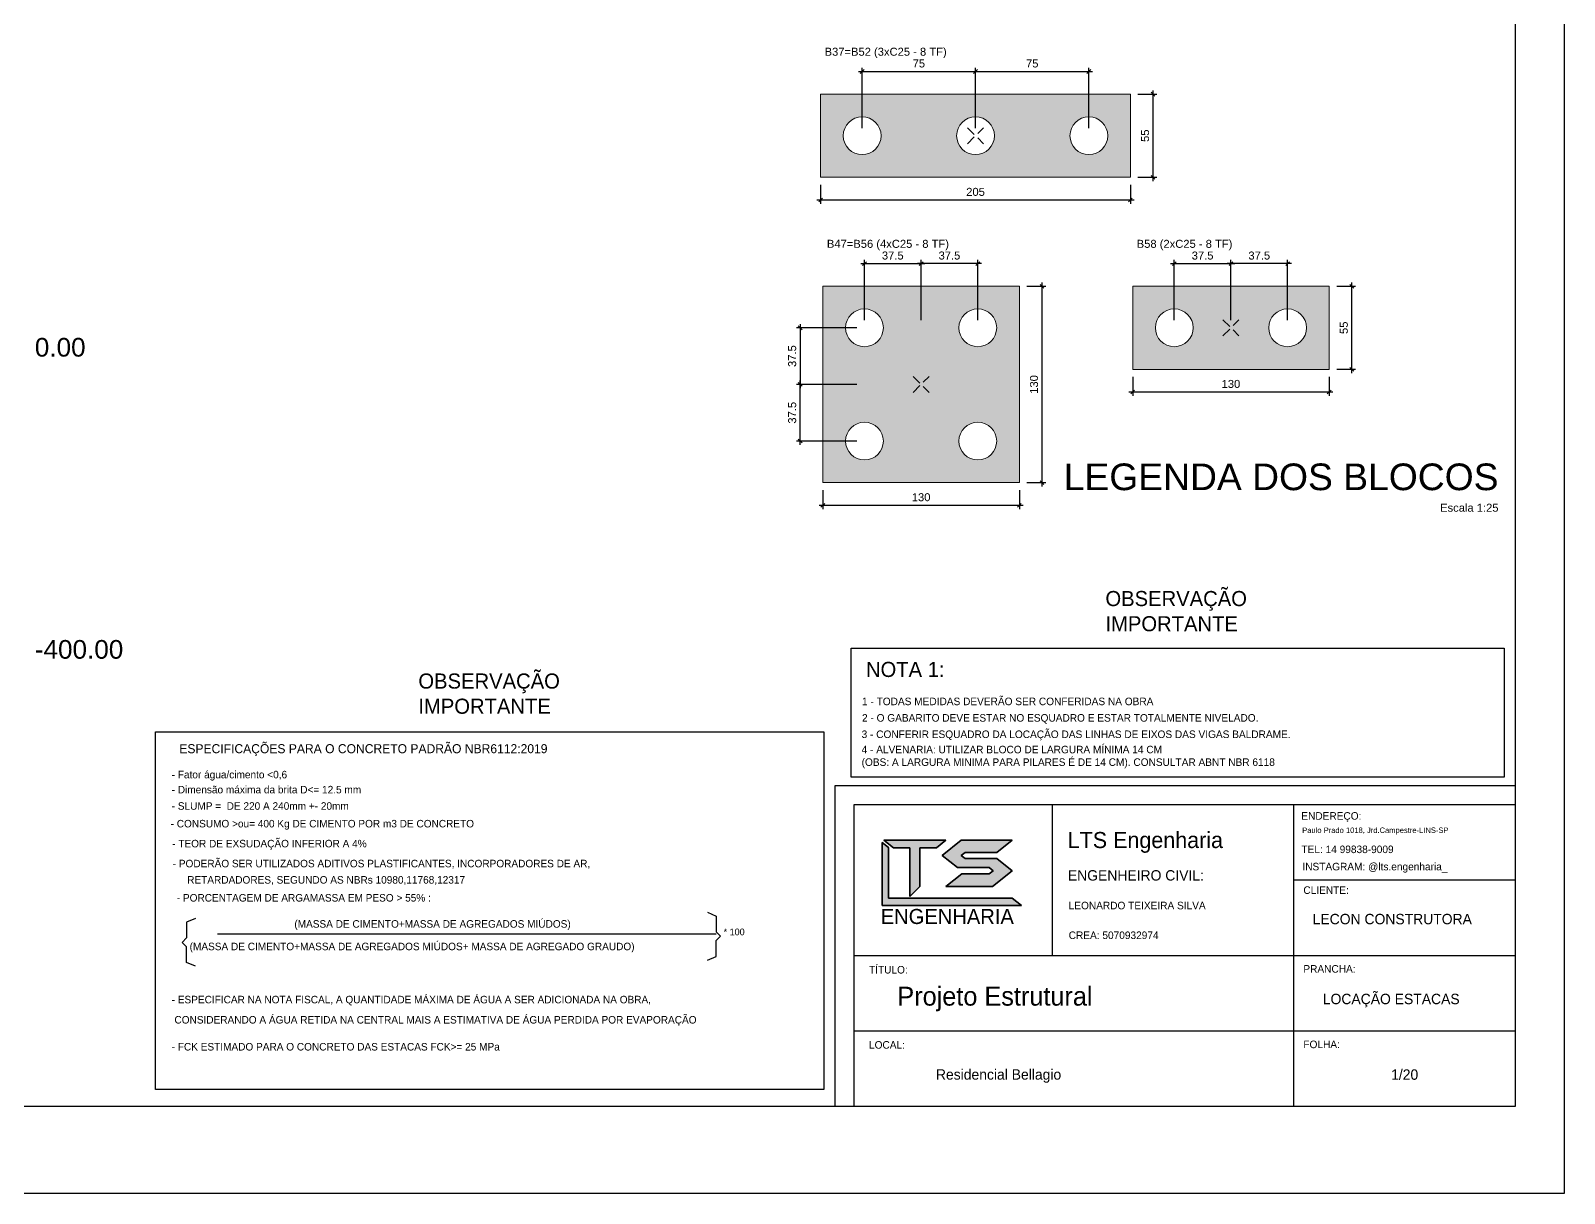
# Model space of a CAD drawing. Header units: millimetres. Extents: x -34 to 951, y -76 to 463.
# Drawn here: x 9.42 to 50.02, y -76.32 to -45.54 of the extents above; entities that cross this region are included whole.
import ezdxf

# ---------------------------------------------------------------- set-up
doc = ezdxf.new("R2010")
doc.units = ezdxf.units.MM
doc.header["$MEASUREMENT"] = 0
doc.linetypes.add('DASHED', pattern=[1.905, 1.27, -0.635])
doc.linetypes.add('NULL', pattern=[0])
for name, color, linetype in [('1', 1, 'Continuous'), ('TEXTO-VB', 1, 'Continuous'), ('Textos', 7, 'Continuous')]:
    doc.layers.add(name, color=color, linetype=linetype)
for name, color, linetype, lineweight in [('LC-Cotas', 7, 'Continuous', 5), ('LC-Eixos', 7, 'DASHED', 5), ('LC-Estacas dos blocos', 252, 'Continuous', 5), ('LC-Hachuras dos blocos', 43, 'Continuous', 5), ('LC-Seção das fundações', 7, 'Continuous', 5), ('LC-Textos', 7, 'Continuous', 20)]:
    doc.layers.add(name, color=color, linetype=linetype, lineweight=lineweight)
doc.styles.add('Arial', font='arial.ttf')
doc.dimstyles.new('UM_25.000000', dxfattribs={"dimtxt": 0.18, "dimasz": 0.1, "dimexe": 0.1, "dimexo": 0.2, "dimgap": 0, "dimtad": 1, "dimtih": 1, "dimtoh": 1, "dimdec": 1, "dimlfac": 25, "dimzin": 0, "dimdsep": 46, "dimtxsty": 'Standard', "dimcen": 0.09, "dimdle": 0.1, "dimadec": 1, "dimazin": 2, "dimtfac": 1, "dimtdec": 4, "dimtofl": 0, "dimtmove": 0, "dimatfit": 3, "dimfxl": 1, "dimtolj": 1, "dimarcsym": 0})

# ---------------------------------------------------------------- blocks, each defined once
blk = doc.blocks.new('_Oblique')
at = {"color": 0, "linetype": 'ByBlock', "lineweight": -2}
blk.add_line((-0.5, -0.5), (0.5, 0.5), dxfattribs=at)
blk = doc.blocks.new('*D121')
at = {"layer": 'Defpoints', "color": 0, "transparency": 16777216}
for p in [(34.432, -46.617), (31.432, -48.317), (34.432, -48.317)]:
    blk.add_point(p, dxfattribs=at)
at = {"layer": 'LC-Cotas', "color": 0, "lineweight": -2, "transparency": 16777216}
for p, q in [((31.332, -46.617), (34.532, -46.617)), ((31.432, -48.117), (31.432, -46.517)), ((34.432, -48.117), (34.432, -46.517))]:
    blk.add_line(p, q, dxfattribs=at)
at = {"layer": 'LC-Cotas', "color": 0, "lineweight": -2, "transparency": 16777216, "xscale": 0.1, "yscale": 0.1, "zscale": 0.1, "rotation": 180}
blk.add_blockref('_Oblique', (31.432, -46.617), dxfattribs=at)
at = {"layer": 'LC-Cotas', "color": 0, "lineweight": -2, "transparency": 16777216, "xscale": 0.1, "yscale": 0.1, "zscale": 0.1}
blk.add_blockref('_Oblique', (34.432, -46.617), dxfattribs=at)
at = {"layer": 'LC-Cotas', "color": 7, "transparency": 16777216, "insert": (32.932, -46.405), "char_height": 0.2118, "attachment_point": 5, "rotation": 0.0057, "style": 'Arial'}
blk.add_mtext('\\A1;75', dxfattribs=at)
blk = doc.blocks.new('*D122')
at = {"layer": 'Defpoints', "color": 0, "transparency": 16777216}
for p in [(37.432, -46.617), (34.432, -48.317), (37.432, -48.317)]:
    blk.add_point(p, dxfattribs=at)
at = {"layer": 'LC-Cotas', "color": 0, "lineweight": -2, "transparency": 16777216}
for p, q in [((34.332, -46.617), (37.532, -46.617)), ((34.432, -48.117), (34.432, -46.517)), ((37.432, -48.117), (37.432, -46.517))]:
    blk.add_line(p, q, dxfattribs=at)
at = {"layer": 'LC-Cotas', "color": 0, "lineweight": -2, "transparency": 16777216, "xscale": 0.1, "yscale": 0.1, "zscale": 0.1, "rotation": 180}
blk.add_blockref('_Oblique', (34.432, -46.617), dxfattribs=at)
at = {"layer": 'LC-Cotas', "color": 0, "lineweight": -2, "transparency": 16777216, "xscale": 0.1, "yscale": 0.1, "zscale": 0.1}
blk.add_blockref('_Oblique', (37.432, -46.617), dxfattribs=at)
at = {"layer": 'LC-Cotas', "color": 7, "transparency": 16777216, "insert": (35.932, -46.405), "char_height": 0.2118, "attachment_point": 5, "rotation": 0.0057, "style": 'Arial'}
blk.add_mtext('\\A1;75', dxfattribs=at)
blk = doc.blocks.new('*D123')
at = {"layer": 'Defpoints', "color": 0, "transparency": 16777216}
for p in [(30.332, -49.417), (38.532, -49.417), (38.532, -50.017)]:
    blk.add_point(p, dxfattribs=at)
at = {"layer": 'LC-Cotas', "color": 0, "lineweight": -2, "transparency": 16777216}
for p, q in [((30.332, -49.617), (30.332, -50.117)), ((38.532, -49.617), (38.532, -50.117)), ((30.232, -50.017), (38.632, -50.017))]:
    blk.add_line(p, q, dxfattribs=at)
at = {"layer": 'LC-Cotas', "color": 0, "lineweight": -2, "transparency": 16777216, "xscale": 0.1, "yscale": 0.1, "zscale": 0.1, "rotation": 180}
blk.add_blockref('_Oblique', (30.332, -50.017), dxfattribs=at)
at = {"layer": 'LC-Cotas', "color": 0, "lineweight": -2, "transparency": 16777216, "xscale": 0.1, "yscale": 0.1, "zscale": 0.1}
blk.add_blockref('_Oblique', (38.532, -50.017), dxfattribs=at)
at = {"layer": 'LC-Cotas', "color": 7, "transparency": 16777216, "insert": (34.432, -49.805), "char_height": 0.2118, "attachment_point": 5, "style": 'Arial'}
blk.add_mtext('\\A1;205', dxfattribs=at)
blk = doc.blocks.new('*D124')
at = {"layer": 'Defpoints', "color": 0, "transparency": 16777216}
for p in [(38.532, -47.217), (39.132, -47.217), (38.532, -49.417)]:
    blk.add_point(p, dxfattribs=at)
at = {"layer": 'LC-Cotas', "color": 0, "lineweight": -2, "transparency": 16777216}
for p, q in [((38.732, -47.217), (39.232, -47.217)), ((39.132, -49.517), (39.132, -47.117)), ((38.732, -49.417), (39.232, -49.417))]:
    blk.add_line(p, q, dxfattribs=at)
at = {"layer": 'LC-Cotas', "color": 0, "lineweight": -2, "transparency": 16777216, "xscale": 0.1, "yscale": 0.1, "zscale": 0.1}
for p, rotation in [((39.132, -47.217), 90), ((39.132, -49.417), 270)]:
    blk.add_blockref('_Oblique', p, dxfattribs=dict(at, rotation=rotation))
at = {"layer": 'LC-Cotas', "color": 7, "transparency": 16777216, "insert": (38.92, -48.317), "char_height": 0.2118, "attachment_point": 5, "rotation": 90, "style": 'Arial'}
blk.add_mtext('\\A1;55', dxfattribs=at)
blk = doc.blocks.new('*D125')
at = {"layer": 'Defpoints', "color": 0, "transparency": 16777216}
for p in [(32.992, -51.703), (31.492, -53.403), (32.992, -53.403)]:
    blk.add_point(p, dxfattribs=at)
at = {"layer": 'LC-Cotas', "color": 0, "lineweight": -2, "transparency": 16777216}
for p, q in [((31.392, -51.703), (33.092, -51.703)), ((31.492, -53.203), (31.492, -51.603)), ((32.992, -53.203), (32.992, -51.603))]:
    blk.add_line(p, q, dxfattribs=at)
at = {"layer": 'LC-Cotas', "color": 0, "lineweight": -2, "transparency": 16777216, "xscale": 0.1, "yscale": 0.1, "zscale": 0.1, "rotation": 180}
blk.add_blockref('_Oblique', (31.492, -51.703), dxfattribs=at)
at = {"layer": 'LC-Cotas', "color": 0, "lineweight": -2, "transparency": 16777216, "xscale": 0.1, "yscale": 0.1, "zscale": 0.1}
blk.add_blockref('_Oblique', (32.992, -51.703), dxfattribs=at)
at = {"layer": 'LC-Cotas', "color": 7, "transparency": 16777216, "insert": (32.242, -51.491), "char_height": 0.2118, "attachment_point": 5, "rotation": 0.0057, "style": 'Arial'}
blk.add_mtext('\\A1;37.5', dxfattribs=at)
blk = doc.blocks.new('*D126')
at = {"layer": 'Defpoints', "color": 0, "transparency": 16777216}
for p in [(32.992, -51.703), (32.992, -53.403), (34.492, -53.403)]:
    blk.add_point(p, dxfattribs=at)
at = {"layer": 'LC-Cotas', "color": 0, "lineweight": -2, "transparency": 16777216}
for p, q in [((34.592, -51.703), (32.892, -51.703)), ((32.992, -53.203), (32.992, -51.603)), ((34.492, -53.203), (34.492, -51.603))]:
    blk.add_line(p, q, dxfattribs=at)
at = {"layer": 'LC-Cotas', "color": 0, "lineweight": -2, "transparency": 16777216, "xscale": 0.1, "yscale": 0.1, "zscale": 0.1, "rotation": 180}
blk.add_blockref('_Oblique', (32.992, -51.703), dxfattribs=at)
at = {"layer": 'LC-Cotas', "color": 0, "lineweight": -2, "transparency": 16777216, "xscale": 0.1, "yscale": 0.1, "zscale": 0.1}
blk.add_blockref('_Oblique', (34.492, -51.703), dxfattribs=at)
at = {"layer": 'LC-Cotas', "color": 7, "transparency": 16777216, "insert": (33.742, -51.491), "char_height": 0.2118, "attachment_point": 5, "rotation": 0.0057, "style": 'Arial'}
blk.add_mtext('\\A1;37.5', dxfattribs=at)
blk = doc.blocks.new('*D127')
at = {"layer": 'Defpoints', "color": 0, "transparency": 16777216}
for p in [(31.492, -53.403), (29.792, -54.903), (31.492, -54.903)]:
    blk.add_point(p, dxfattribs=at)
at = {"layer": 'LC-Cotas', "color": 0, "lineweight": -2, "transparency": 16777216}
for p, q in [((31.292, -53.403), (29.692, -53.403)), ((29.792, -53.303), (29.792, -55.003)), ((31.292, -54.903), (29.692, -54.903))]:
    blk.add_line(p, q, dxfattribs=at)
at = {"layer": 'LC-Cotas', "color": 0, "lineweight": -2, "transparency": 16777216, "xscale": 0.1, "yscale": 0.1, "zscale": 0.1}
for p, rotation in [((29.792, -53.403), 90), ((29.792, -54.903), 270)]:
    blk.add_blockref('_Oblique', p, dxfattribs=dict(at, rotation=rotation))
at = {"layer": 'LC-Cotas', "color": 7, "transparency": 16777216, "insert": (29.58, -54.153), "char_height": 0.2118, "attachment_point": 5, "rotation": 90, "style": 'Arial'}
blk.add_mtext('\\A1;37.5', dxfattribs=at)
blk = doc.blocks.new('*D128')
at = {"layer": 'Defpoints', "color": 0, "transparency": 16777216}
for p in [(29.792, -54.903), (31.492, -54.903), (31.492, -56.403)]:
    blk.add_point(p, dxfattribs=at)
at = {"layer": 'LC-Cotas', "color": 0, "lineweight": -2, "transparency": 16777216}
for p, q in [((31.292, -54.903), (29.692, -54.903)), ((29.792, -56.503), (29.792, -54.803)), ((31.292, -56.403), (29.692, -56.403))]:
    blk.add_line(p, q, dxfattribs=at)
at = {"layer": 'LC-Cotas', "color": 0, "lineweight": -2, "transparency": 16777216, "xscale": 0.1, "yscale": 0.1, "zscale": 0.1}
for p, rotation in [((29.792, -54.903), 90), ((29.792, -56.403), 270)]:
    blk.add_blockref('_Oblique', p, dxfattribs=dict(at, rotation=rotation))
at = {"layer": 'LC-Cotas', "color": 7, "transparency": 16777216, "insert": (29.58, -55.653), "char_height": 0.2118, "attachment_point": 5, "rotation": 90, "style": 'Arial'}
blk.add_mtext('\\A1;37.5', dxfattribs=at)
blk = doc.blocks.new('*D129')
at = {"layer": 'Defpoints', "color": 0, "transparency": 16777216}
for p in [(30.392, -57.503), (35.592, -57.503), (35.592, -58.103)]:
    blk.add_point(p, dxfattribs=at)
at = {"layer": 'LC-Cotas', "color": 0, "lineweight": -2, "transparency": 16777216}
for p, q in [((30.392, -57.703), (30.392, -58.203)), ((35.592, -57.703), (35.592, -58.203)), ((30.292, -58.103), (35.692, -58.103))]:
    blk.add_line(p, q, dxfattribs=at)
at = {"layer": 'LC-Cotas', "color": 0, "lineweight": -2, "transparency": 16777216, "xscale": 0.1, "yscale": 0.1, "zscale": 0.1, "rotation": 180}
blk.add_blockref('_Oblique', (30.392, -58.103), dxfattribs=at)
at = {"layer": 'LC-Cotas', "color": 0, "lineweight": -2, "transparency": 16777216, "xscale": 0.1, "yscale": 0.1, "zscale": 0.1}
blk.add_blockref('_Oblique', (35.592, -58.103), dxfattribs=at)
at = {"layer": 'LC-Cotas', "color": 7, "transparency": 16777216, "insert": (32.992, -57.891), "char_height": 0.2118, "attachment_point": 5, "rotation": 0.0057, "style": 'Arial'}
blk.add_mtext('\\A1;130', dxfattribs=at)
blk = doc.blocks.new('*D130')
at = {"layer": 'Defpoints', "color": 0, "transparency": 16777216}
for p in [(35.592, -52.303), (36.192, -52.303), (35.592, -57.503)]:
    blk.add_point(p, dxfattribs=at)
at = {"layer": 'LC-Cotas', "color": 0, "lineweight": -2, "transparency": 16777216}
for p, q in [((35.792, -52.303), (36.292, -52.303)), ((36.192, -57.603), (36.192, -52.203)), ((35.792, -57.503), (36.292, -57.503))]:
    blk.add_line(p, q, dxfattribs=at)
at = {"layer": 'LC-Cotas', "color": 0, "lineweight": -2, "transparency": 16777216, "xscale": 0.1, "yscale": 0.1, "zscale": 0.1}
for p, rotation in [((36.192, -52.303), 90), ((36.192, -57.503), 270)]:
    blk.add_blockref('_Oblique', p, dxfattribs=dict(at, rotation=rotation))
at = {"layer": 'LC-Cotas', "color": 7, "transparency": 16777216, "insert": (35.98, -54.903), "char_height": 0.2118, "attachment_point": 5, "rotation": 90, "style": 'Arial'}
blk.add_mtext('\\A1;130', dxfattribs=at)
blk = doc.blocks.new('*D131')
at = {"layer": 'Defpoints', "color": 0, "transparency": 16777216}
for p in [(41.192, -51.703), (39.692, -53.403), (41.192, -53.403)]:
    blk.add_point(p, dxfattribs=at)
at = {"layer": 'LC-Cotas', "color": 0, "lineweight": -2, "transparency": 16777216}
for p, q in [((39.592, -51.703), (41.292, -51.703)), ((39.692, -53.203), (39.692, -51.603)), ((41.192, -53.203), (41.192, -51.603))]:
    blk.add_line(p, q, dxfattribs=at)
at = {"layer": 'LC-Cotas', "color": 0, "lineweight": -2, "transparency": 16777216, "xscale": 0.1, "yscale": 0.1, "zscale": 0.1, "rotation": 180}
blk.add_blockref('_Oblique', (39.692, -51.703), dxfattribs=at)
at = {"layer": 'LC-Cotas', "color": 0, "lineweight": -2, "transparency": 16777216, "xscale": 0.1, "yscale": 0.1, "zscale": 0.1}
blk.add_blockref('_Oblique', (41.192, -51.703), dxfattribs=at)
at = {"layer": 'LC-Cotas', "color": 7, "transparency": 16777216, "insert": (40.442, -51.491), "char_height": 0.2118, "attachment_point": 5, "rotation": 0.0057, "style": 'Arial'}
blk.add_mtext('\\A1;37.5', dxfattribs=at)
blk = doc.blocks.new('*D132')
at = {"layer": 'Defpoints', "color": 0, "transparency": 16777216}
for p in [(41.192, -51.703), (41.192, -53.403), (42.692, -53.403)]:
    blk.add_point(p, dxfattribs=at)
at = {"layer": 'LC-Cotas', "color": 0, "lineweight": -2, "transparency": 16777216}
for p, q in [((42.792, -51.703), (41.092, -51.703)), ((41.192, -53.203), (41.192, -51.603)), ((42.692, -53.203), (42.692, -51.603))]:
    blk.add_line(p, q, dxfattribs=at)
at = {"layer": 'LC-Cotas', "color": 0, "lineweight": -2, "transparency": 16777216, "xscale": 0.1, "yscale": 0.1, "zscale": 0.1, "rotation": 180}
blk.add_blockref('_Oblique', (41.192, -51.703), dxfattribs=at)
at = {"layer": 'LC-Cotas', "color": 0, "lineweight": -2, "transparency": 16777216, "xscale": 0.1, "yscale": 0.1, "zscale": 0.1}
blk.add_blockref('_Oblique', (42.692, -51.703), dxfattribs=at)
at = {"layer": 'LC-Cotas', "color": 7, "transparency": 16777216, "insert": (41.942, -51.491), "char_height": 0.2118, "attachment_point": 5, "rotation": 0.0057, "style": 'Arial'}
blk.add_mtext('\\A1;37.5', dxfattribs=at)
blk = doc.blocks.new('*D133')
at = {"layer": 'Defpoints', "color": 0, "transparency": 16777216}
for p in [(38.592, -54.503), (43.792, -54.503), (43.792, -55.103)]:
    blk.add_point(p, dxfattribs=at)
at = {"layer": 'LC-Cotas', "color": 0, "lineweight": -2, "transparency": 16777216}
for p, q in [((38.592, -54.703), (38.592, -55.203)), ((43.792, -54.703), (43.792, -55.203)), ((38.492, -55.103), (43.892, -55.103))]:
    blk.add_line(p, q, dxfattribs=at)
at = {"layer": 'LC-Cotas', "color": 0, "lineweight": -2, "transparency": 16777216, "xscale": 0.1, "yscale": 0.1, "zscale": 0.1, "rotation": 180}
blk.add_blockref('_Oblique', (38.592, -55.103), dxfattribs=at)
at = {"layer": 'LC-Cotas', "color": 0, "lineweight": -2, "transparency": 16777216, "xscale": 0.1, "yscale": 0.1, "zscale": 0.1}
blk.add_blockref('_Oblique', (43.792, -55.103), dxfattribs=at)
at = {"layer": 'LC-Cotas', "color": 7, "transparency": 16777216, "insert": (41.192, -54.891), "char_height": 0.2118, "attachment_point": 5, "rotation": 0.0057, "style": 'Arial'}
blk.add_mtext('\\A1;130', dxfattribs=at)
blk = doc.blocks.new('*D134')
at = {"layer": 'Defpoints', "color": 0, "transparency": 16777216}
for p in [(43.792, -52.303), (44.392, -52.303), (43.792, -54.503)]:
    blk.add_point(p, dxfattribs=at)
at = {"layer": 'LC-Cotas', "color": 0, "lineweight": -2, "transparency": 16777216}
for p, q in [((43.992, -52.303), (44.492, -52.303)), ((44.392, -54.603), (44.392, -52.203)), ((43.992, -54.503), (44.492, -54.503))]:
    blk.add_line(p, q, dxfattribs=at)
at = {"layer": 'LC-Cotas', "color": 0, "lineweight": -2, "transparency": 16777216, "xscale": 0.1, "yscale": 0.1, "zscale": 0.1}
for p, rotation in [((44.392, -52.303), 90), ((44.392, -54.503), 270)]:
    blk.add_blockref('_Oblique', p, dxfattribs=dict(at, rotation=rotation))
at = {"layer": 'LC-Cotas', "color": 7, "transparency": 16777216, "insert": (44.18, -53.403), "char_height": 0.2118, "attachment_point": 5, "rotation": 90, "style": 'Arial'}
blk.add_mtext('\\A1;55', dxfattribs=at)

msp = doc.modelspace()

# ---------------------------------------------------------------- hatches: boundary and pattern name
h = msp.add_hatch(color=7)
h.dxf.hatch_style = 1
h.paths.add_polyline_path([(32.1325, -67.1635), (31.9649, -67.0294), (31.9649, -68.7049), (35.6511, -68.7049), (35.3997, -68.5039), (32.1325, -68.5039)])
h.paths.add_polyline_path([(32.9618, -67.1758), (33.3974, -67.1758), (33.6487, -66.9747), (33.565, -66.9747), (32.0067, -66.9747), (32.2581, -67.1758), (32.6937, -67.1758), (32.6937, -68.4652), (32.9618, -68.1971)])
h.paths.add_polyline_path([(34.1541, -67.4575), (34.0532, -67.3768), (34.1541, -67.2961), (34.9979, -67.2961), (35.3997, -66.9747), (34.0532, -66.9747), (33.5505, -67.3768), (33.9523, -67.6983), (34.7962, -67.6983), (34.8971, -67.779), (34.7962, -67.8597), (34.0705, -67.8597), (33.6487, -68.1971), (34.8771, -68.1971), (35.3997, -67.779), (34.9979, -67.4575)])
at = {"layer": 'LC-Hachuras dos blocos', "linetype": 'Continuous', "ltscale": 0.2}
h = msp.add_hatch(color=43, dxfattribs=at)
h.paths.add_polyline_path([(30.3316, -47.2166), (30.3316, -49.4166), (38.5316, -49.4166), (38.5316, -47.2166), (30.3316, -47.2166)])
h.paths.add_polyline_path([(31.561, -48.7995), (31.6816, -48.7496), (31.7851, -48.6701), (31.8646, -48.5666), (31.9145, -48.446), (31.9316, -48.3166), (31.9145, -48.1872), (31.8646, -48.0666), (31.7851, -47.963), (31.6816, -47.8836), (31.561, -47.8336), (31.4316, -47.8166), (31.3022, -47.8336), (31.1816, -47.8836), (31.078, -47.963), (30.9986, -48.0666), (30.9486, -48.1872), (30.9316, -48.3166), (30.9486, -48.446), (30.9986, -48.5666), (31.078, -48.6701), (31.1816, -48.7496), (31.3022, -48.7995), (31.4316, -48.8166), (31.561, -48.7995)], flags=0)
h.paths.add_polyline_path([(34.561, -48.7995), (34.6816, -48.7496), (34.7851, -48.6701), (34.8646, -48.5666), (34.9145, -48.446), (34.9316, -48.3166), (34.9145, -48.1872), (34.8646, -48.0666), (34.7851, -47.963), (34.6816, -47.8836), (34.561, -47.8336), (34.4316, -47.8166), (34.3022, -47.8336), (34.1816, -47.8836), (34.078, -47.963), (33.9986, -48.0666), (33.9486, -48.1872), (33.9316, -48.3166), (33.9486, -48.446), (33.9986, -48.5666), (34.078, -48.6701), (34.1816, -48.7496), (34.3022, -48.7995), (34.4316, -48.8166), (34.561, -48.7995)], flags=0)
h.paths.add_polyline_path([(37.561, -48.7995), (37.6816, -48.7496), (37.7851, -48.6701), (37.8646, -48.5666), (37.9145, -48.446), (37.9316, -48.3166), (37.9145, -48.1872), (37.8646, -48.0666), (37.7851, -47.963), (37.6816, -47.8836), (37.561, -47.8336), (37.4316, -47.8166), (37.3022, -47.8336), (37.1816, -47.8836), (37.078, -47.963), (36.9986, -48.0666), (36.9486, -48.1872), (36.9316, -48.3166), (36.9486, -48.446), (36.9986, -48.5666), (37.078, -48.6701), (37.1816, -48.7496), (37.3022, -48.7995), (37.4316, -48.8166), (37.561, -48.7995)], flags=0)
h = msp.add_hatch(color=43, dxfattribs=at)
h.paths.add_polyline_path([(30.3923, -52.3032), (30.3923, -57.5032), (35.5923, -57.5032), (35.5923, -52.3032), (30.3923, -52.3032)])
h.paths.add_polyline_path([(31.6217, -53.8862), (31.7423, -53.8362), (31.8458, -53.7568), (31.9253, -53.6532), (31.9752, -53.5326), (31.9923, -53.4032), (31.9752, -53.2738), (31.9253, -53.1532), (31.8458, -53.0497), (31.7423, -52.9702), (31.6217, -52.9203), (31.4923, -52.9032), (31.3629, -52.9203), (31.2423, -52.9702), (31.1387, -53.0497), (31.0593, -53.1532), (31.0093, -53.2738), (30.9923, -53.4032), (31.0093, -53.5326), (31.0593, -53.6532), (31.1387, -53.7568), (31.2423, -53.8362), (31.3629, -53.8862), (31.4923, -53.9032), (31.6217, -53.8862)], flags=0)
h.paths.add_polyline_path([(34.6217, -53.8862), (34.7423, -53.8362), (34.8458, -53.7568), (34.9253, -53.6532), (34.9752, -53.5326), (34.9923, -53.4032), (34.9752, -53.2738), (34.9253, -53.1532), (34.8458, -53.0497), (34.7423, -52.9702), (34.6217, -52.9203), (34.4923, -52.9032), (34.3629, -52.9203), (34.2423, -52.9702), (34.1387, -53.0497), (34.0592, -53.1532), (34.0093, -53.2738), (33.9923, -53.4032), (34.0093, -53.5326), (34.0592, -53.6532), (34.1387, -53.7568), (34.2423, -53.8362), (34.3629, -53.8862), (34.4923, -53.9032), (34.6217, -53.8862)], flags=0)
h.paths.add_polyline_path([(31.6217, -56.8862), (31.7423, -56.8362), (31.8458, -56.7568), (31.9253, -56.6532), (31.9752, -56.5326), (31.9923, -56.4032), (31.9752, -56.2738), (31.9253, -56.1532), (31.8458, -56.0497), (31.7423, -55.9702), (31.6217, -55.9203), (31.4923, -55.9032), (31.3629, -55.9203), (31.2423, -55.9702), (31.1387, -56.0497), (31.0593, -56.1532), (31.0093, -56.2738), (30.9923, -56.4032), (31.0093, -56.5326), (31.0593, -56.6532), (31.1387, -56.7568), (31.2423, -56.8362), (31.3629, -56.8862), (31.4923, -56.9032), (31.6217, -56.8862)], flags=0)
h.paths.add_polyline_path([(34.6217, -56.8862), (34.7423, -56.8362), (34.8458, -56.7568), (34.9253, -56.6532), (34.9752, -56.5326), (34.9923, -56.4032), (34.9752, -56.2738), (34.9253, -56.1532), (34.8458, -56.0497), (34.7423, -55.9702), (34.6217, -55.9203), (34.4923, -55.9032), (34.3629, -55.9203), (34.2423, -55.9702), (34.1387, -56.0497), (34.0592, -56.1532), (34.0093, -56.2738), (33.9923, -56.4032), (34.0093, -56.5326), (34.0592, -56.6532), (34.1387, -56.7568), (34.2423, -56.8362), (34.3629, -56.8862), (34.4923, -56.9032), (34.6217, -56.8862)], flags=0)
h = msp.add_hatch(color=43, dxfattribs=at)
h.paths.add_polyline_path([(38.5923, -52.3032), (38.5923, -54.5032), (43.7923, -54.5032), (43.7923, -52.3032), (38.5923, -52.3032)])
h.paths.add_polyline_path([(39.8217, -53.8862), (39.9423, -53.8362), (40.0458, -53.7568), (40.1253, -53.6532), (40.1752, -53.5326), (40.1923, -53.4032), (40.1752, -53.2738), (40.1253, -53.1532), (40.0458, -53.0497), (39.9423, -52.9702), (39.8217, -52.9203), (39.6923, -52.9032), (39.5629, -52.9203), (39.4423, -52.9702), (39.3387, -53.0497), (39.2592, -53.1532), (39.2093, -53.2738), (39.1923, -53.4032), (39.2093, -53.5326), (39.2592, -53.6532), (39.3387, -53.7568), (39.4423, -53.8362), (39.5629, -53.8862), (39.6923, -53.9032), (39.8217, -53.8862)], flags=0)
h.paths.add_polyline_path([(42.8217, -53.8862), (42.9423, -53.8362), (43.0458, -53.7568), (43.1253, -53.6532), (43.1752, -53.5326), (43.1923, -53.4032), (43.1752, -53.2738), (43.1253, -53.1532), (43.0458, -53.0497), (42.9423, -52.9702), (42.8217, -52.9203), (42.6923, -52.9032), (42.5629, -52.9203), (42.4423, -52.9702), (42.3387, -53.0497), (42.2592, -53.1532), (42.2093, -53.2738), (42.1923, -53.4032), (42.2093, -53.5326), (42.2592, -53.6532), (42.3387, -53.7568), (42.4423, -53.8362), (42.5629, -53.8862), (42.6923, -53.9032), (42.8217, -53.8862)], flags=0)

# ---------------------------------------------------------------- linework, layer by layer
at = {"color": 7}
for p, q in [((50.0157, 42.5775), (50.0157, -76.3225)), ((48.7157, 40.2775), (48.7157, -74.0225)), ((30.7157, -65.5225), (48.7157, -65.5225)), ((30.7157, -66.0225), (30.7157, -65.5225)), ((30.7157, -74.0225), (30.7157, -66.0225)), ((31.2157, -74.0225), (31.2157, -66.0225)), ((31.2157, -66.0225), (48.7157, -66.0225)), ((36.4657, -70.0225), (36.4657, -66.0225)), ((42.8496, -66.0225), (42.8496, -74.0225)), ((48.7157, -66.0225), (48.7157, -74.0225)), ((32.0067, -66.9747), (32.2581, -67.1758)), ((33.6487, -66.9747), (32.0067, -66.9747)), ((33.3974, -67.1758), (33.6487, -66.9747)), ((34.0532, -66.9747), (33.5505, -67.3768)), ((35.3997, -66.9747), (34.0532, -66.9747)), ((34.9979, -67.2961), (35.3997, -66.9747)), ((31.9649, -67.0294), (31.9649, -68.7049)), ((32.1325, -67.1635), (31.9649, -67.0294)), ((31.9649, -67.0294), (31.9649, -68.7049)), ((32.1325, -68.5039), (32.1325, -67.1635)), ((32.2581, -67.1758), (32.6937, -67.1758)), ((32.6937, -67.1758), (32.6937, -68.4652)), ((32.9618, -68.1971), (32.9618, -67.1758)), ((32.9618, -67.1758), (33.3974, -67.1758)), ((33.5505, -67.3768), (33.9523, -67.6983)), ((34.0532, -67.3768), (34.1541, -67.2961)), ((34.1541, -67.4575), (34.0532, -67.3768)), ((34.1541, -67.2961), (34.9979, -67.2961)), ((33.9523, -67.6983), (34.7962, -67.6983)), ((34.9979, -67.4575), (34.1541, -67.4575)), ((34.7962, -67.6983), (34.8971, -67.779)), ((34.8971, -67.779), (34.7962, -67.8597)), ((34.8771, -68.1971), (35.3997, -67.779)), ((35.3997, -67.779), (34.9979, -67.4575)), ((34.0705, -67.8597), (33.6487, -68.1971)), ((34.7962, -67.8597), (34.0705, -67.8597)), ((42.8496, -68.0225), (48.7157, -68.0225)), ((35.3997, -68.5039), (32.1325, -68.5039)), ((32.6937, -68.4652), (32.9618, -68.1971)), ((33.6487, -68.1971), (34.8771, -68.1971)), ((35.6511, -68.7049), (35.3997, -68.5039)), ((31.9649, -68.7049), (35.6511, -68.7049)), ((31.2157, -70.0225), (48.7157, -70.0225)), ((31.2157, -72.0225), (48.7157, -72.0225)), ((48.7157, -74.0225), (-32.7843, -74.0225)), ((48.7157, -74.0225), (31.2157, -74.0225)), ((48.7157, -74.0225), (31.2157, -74.0225)), ((50.0157, -76.3225), (-34.0843, -76.3225))]:
    msp.add_line(p, q, dxfattribs=at)
for points in [[(31.1384, -61.8851), (48.4212, -61.8851), (48.4212, -65.302), (31.1384, -65.302)], [(12.7298, -64.1007), (30.4164, -64.1007), (30.4164, -73.5712), (12.7298, -73.5712)]]:
    msp.add_lwpolyline(points, close=True)
for points in [[(32.6937, -67.1758), (32.2581, -67.1758), (32.0067, -66.9747), (33.565, -66.9747), (33.6487, -66.9747), (33.3974, -67.1758), (32.9618, -67.1758), (32.9618, -68.1971), (32.6937, -68.4652)], [(32.2581, -67.1758), (32.6937, -67.1758), (32.6937, -68.4652), (32.9618, -68.1971), (32.9618, -67.1758), (33.3974, -67.1758), (33.6487, -66.9747), (32.0067, -66.9747)], [(34.0532, -67.3768), (34.1541, -67.2961), (34.9979, -67.2961), (35.3997, -66.9747), (34.0532, -66.9747), (33.5505, -67.3768), (33.9523, -67.6983), (34.7962, -67.6983), (34.8971, -67.779), (34.7962, -67.8597), (34.0705, -67.8597), (33.6487, -68.1971), (34.8771, -68.1971), (35.3997, -67.779), (34.9979, -67.4575), (34.1541, -67.4575), (34.9979, -67.4575), (35.3997, -67.779), (34.8771, -68.1971), (33.6487, -68.1971), (34.0705, -67.8597), (34.7962, -67.8597), (34.8971, -67.779), (34.7962, -67.6983), (33.9523, -67.6983), (33.5505, -67.3768), (34.0532, -66.9747), (35.3997, -66.9747), (34.9979, -67.2961), (34.1541, -67.2961), (34.0532, -67.3768), (34.1541, -67.4575)], [(32.1325, -68.5039), (35.3997, -68.5039), (35.6511, -68.7049), (31.9649, -68.7049), (31.9649, -67.0294), (32.1325, -67.1635)], [(31.9649, -68.7049), (35.6511, -68.7049), (35.3997, -68.5039), (32.1325, -68.5039), (32.1325, -67.1635), (31.9649, -67.0294)]]:
    msp.add_lwpolyline(points, close=True, dxfattribs=at)
at = {"layer": '1', "linetype": 'Continuous'}
msp.add_line((14.3693, -69.4526), (27.5684, -69.4526), dxfattribs=at)
for points in [[(27.3345, -68.8807), (27.5684, -68.9792), (27.5684, -69.3978), (27.6853, -69.5148)], [(13.7849, -69.0432), (13.551, -69.1417), (13.551, -69.5603), (13.434, -69.6773)], [(13.7849, -70.3113), (13.551, -70.2128), (13.551, -69.7942), (13.434, -69.6773)], [(27.3345, -70.1488), (27.5684, -70.0503), (27.5684, -69.6317), (27.6853, -69.5148)]]:
    msp.add_lwpolyline(points, dxfattribs=at)
at = {"layer": 'LC-Eixos', "ltscale": 0.2}
for p, q in [((34.2198, -48.5284), (34.6434, -48.1048)), ((34.2198, -48.1048), (34.6434, -48.5284)), ((40.9805, -53.615), (41.4041, -53.1914)), ((40.9805, -53.1914), (41.4041, -53.615)), ((32.7805, -55.115), (33.2041, -54.6914)), ((32.7805, -54.6914), (33.2041, -55.115))]:
    msp.add_line(p, q, dxfattribs=at)
at = {"layer": 'LC-Estacas dos blocos'}
for centre in [(31.4316, -48.3166), (34.4316, -48.3166), (37.4316, -48.3166), (31.4923, -53.4032), (34.4923, -53.4032), (39.6923, -53.4032), (42.6923, -53.4032), (31.4923, -56.4032), (34.4923, -56.4032)]:
    msp.add_circle(centre, 0.5, dxfattribs=at)
at = {"layer": 'LC-Seção das fundações'}
for points in [[(30.3316, -47.2166), (30.3316, -49.4166), (38.5316, -49.4166), (38.5316, -47.2166), (30.3316, -47.2166)], [(30.3923, -52.3032), (30.3923, -57.5032), (35.5923, -57.5032), (35.5923, -52.3032), (30.3923, -52.3032)], [(38.5923, -52.3032), (38.5923, -54.5032), (43.7923, -54.5032), (43.7923, -52.3032), (38.5923, -52.3032)]]:
    msp.add_lwpolyline(points, close=True, dxfattribs=at)

# ---------------------------------------------------------------- texts
at = {"color": 7}
for s, height, p in [('ENDEREÇO:', 0.2, (43.0548, -66.4286)), ('LTS Engenharia', 0.425339, (36.872, -67.18)), ('Paulo Prado 1018, Jrd.Campestre-LINS-SP', 0.144994, (43.0779, -66.7805)), ('TEL: 14 99838-9009', 0.2, (43.059, -67.3132)), ('ENGENHEIRO CIVIL:', 0.275339, (36.8766, -68.0404)), ('INSTAGRAM: @lts.engenharia_', 0.2, (43.0835, -67.7699)), ('CLIENTE:', 0.2, (43.1091, -68.3935)), ('LEONARDO TEIXEIRA SILVA', 0.2, (36.8969, -68.8012)), ('ENGENHARIA', 0.39848, (31.9227, -69.1903)), ('LECON CONSTRUTORA', 0.275339, (43.3552, -69.1972)), ('CREA: 5070932974', 0.2, (36.8979, -69.5883)), ('TÍTULO:', 0.2, (31.6125, -70.5013)), ('PRANCHA:', 0.2, (43.1091, -70.4789)), ('Projeto Estrutural', 0.5, (32.363, -71.3518)), ('LOCAÇÃO ESTACAS', 0.275339, (43.6238, -71.3134)), ('LOCAL:', 0.2, (31.6125, -72.4911)), ('FOLHA:', 0.2, (43.1091, -72.4782)), ('Residencial Bellagio', 0.275339, (33.3838, -73.3125)), ('1/20', 0.27534, (45.4318, -73.3152))]:
    msp.add_text(s, height=height, dxfattribs=at).set_placement(p)
at = {"layer": '1', "linetype": 'Continuous'}
for s, height, p in [('ESPECIFICAÇÕES PARA O CONCRETO PADRÃO NBR6112:2019', 0.239286, (13.3587, -64.6679)), ('- Fator água/cimento <0,6', 0.199107, (13.156, -65.3329)), ('- Dimensão máxima da brita D<= 12.5 mm', 0.199107, (13.156, -65.7317)), ('- SLUMP =  DE 220 A 240mm +- 20mm', 0.199, (13.156, -66.165)), ('- CONSUMO >ou= 400 Kg DE CIMENTO POR m3 DE CONCRETO', 0.199, (13.1289, -66.6329)), ('- TEOR DE EXSUDAÇÃO INFERIOR A 4%', 0.199107, (13.1695, -67.1611)), ('- PODERÃO SER UTILIZADOS ADITIVOS PLASTIFICANTES, INCORPORADORES DE AR,', 0.199107, (13.1831, -67.6892)), ('RETARDADORES, SEGUNDO AS NBRs 10980,11768,12317', 0.199107, (13.5669, -68.1211)), ('- PORCENTAGEM DE ARGAMASSA EM PESO > 55%%% :', 0.199107, (13.2914, -68.5965)), ('(MASSA DE CIMENTO+MASSA DE AGREGADOS MIÚDOS)', 0.199107, (16.4026, -69.2879)), ('* 100', 0.17857, (27.7641, -69.4901)), ('(MASSA DE CIMENTO+MASSA DE AGREGADOS MIÚDOS+ MASSA DE AGREGADO GRAUDO)', 0.199107, (13.6314, -69.8851)), ('- ESPECIFICAR NA NOTA FISCAL, A QUANTIDADE MÁXIMA DE ÁGUA A SER ADICIONADA NA OBRA,', 0.199, (13.156, -71.291)), (' CONSIDERANDO A ÁGUA RETIDA NA CENTRAL MAIS A ESTIMATIVA DE ÁGUA PERDIDA POR EVAPORAÇÃO', 0.199107, (13.156, -71.8264)), ('- FCK ESTIMADO PARA O CONCRETO DAS ESTACAS FCK>= 25 MPa', 0.199107, (13.156, -72.5402))]:
    msp.add_text(s, height=height, dxfattribs=at).set_placement(p)
at = {"layer": 'LC-Textos', "linetype": 'NULL', "ltscale": 0.2, "line_spacing_factor": 0.798, "style": 'Arial'}
for s, insert, char_height, width, attachment_point in [('B37=B52 (3xC25 - 8 TF)', (30.4376, -46.2628), 0.2118, 6.46216, 7), ('B47=B56 (4xC25 - 8 TF)', (30.4983, -51.3494), 0.2118, 6.46216, 7), ('B58 (2xC25 - 8 TF)', (38.6983, -51.3494), 0.2118, 5.063828, 7), ('0.00', (9.5346, -54.1727), 0.4942, 2.686459, 7), ('LEGENDA DOS BLOCOS', (48.2738, -57.7126), 0.706, 23.02464, 9), ('Escala 1:25', (48.2738, -58.2767), 0.2118, 3.092086, 9), ('-400.00', (9.5346, -62.1727), 0.4942, 4.68134, 7)]:
    msp.add_mtext(s, dxfattribs=dict(at, insert=insert, char_height=char_height, width=width, attachment_point=attachment_point))
at = {"layer": 'TEXTO-VB', "char_height": 0.2, "width": 17.778, "attachment_point": 1}
for s, insert in [('1 - TODAS MEDIDAS DEVERÃO SER CONFERIDAS NA OBRA', (31.4277, -63.1963)), ('2 - O GABARITO DEVE ESTAR NO ESQUADRO E ESTAR TOTALMENTE NIVELADO. ', (31.4277, -63.632)), ('3 - CONFERIR ESQUADRO DA LOCAÇÃO DAS LINHAS DE EIXOS DAS VIGAS BALDRAME.', (31.417, -64.0661)), ('4 - ALVENARIA: UTILIZAR BLOCO DE LARGURA MÍNIMA 14 CM\\P(OBS: A LARGURA MINIMA PARA PILARES É DE 14 CM). CONSULTAR ABNT NBR 6118 ', (31.417, -64.4708))]:
    msp.add_mtext(s, dxfattribs=dict(at, insert=insert))
at = {"layer": 'Textos', "char_height": 0.4, "width": 5.894, "attachment_point": 1}
for s, insert in [('OBSERVAÇÃO IMPORTANTE', (37.8701, -60.3726)), ('OBSERVAÇÃO IMPORTANTE', (19.6855, -62.5569)), ('NOTA 1:', (31.5315, -62.2495))]:
    msp.add_mtext(s, dxfattribs=dict(at, insert=insert))

# ---------------------------------------------------------------- dimensions: what is measured, and where the dimension line sits
at = {"layer": 'LC-Cotas'}
for base, p1, p2, picture, middle in [((34.4316, -46.6166), (31.4316, -48.3166), (34.4316, -48.3166), '*D121', (32.9316, -46.4048)), ((37.4316, -46.6166), (34.4316, -48.3166), (37.4316, -48.3166), '*D122', (35.9316, -46.4048)), ((32.9923, -51.7032), (31.4923, -53.4032), (32.9923, -53.4032), '*D125', (32.2423, -51.4914)), ((32.9923, -51.7032), (34.4923, -53.4032), (32.9923, -53.4032), '*D126', (33.7423, -51.4914)), ((41.1923, -51.7032), (39.6923, -53.4032), (41.1923, -53.4032), '*D131', (40.4423, -51.4914)), ((41.1923, -51.7032), (42.6923, -53.4032), (41.1923, -53.4032), '*D132', (41.9423, -51.4914)), ((43.7923, -55.1032), (38.5923, -54.5032), (43.7923, -54.5032), '*D133', (41.1923, -54.8914)), ((35.5923, -58.1032), (30.3923, -57.5032), (35.5923, -57.5032), '*D129', (32.9923, -57.8914))]:
    dim = msp.add_linear_dim(base=base, p1=p1, p2=p2, dimstyle='UM_25.000000', override={"dimtxt": 0.2118, "dimasz": 0.1, "dimexe": 0.1, "dimexo": 0.2, "dimtad": 1, "dimtih": 0, "dimtoh": 0, "dimdec": 1, "dimlfac": 25, "dimzin": 8, "dimtxsty": 'Arial', "dimblk": 'Oblique', "dimblk1": 'Oblique', "dimblk2": 'Oblique', "dimsah": 1, "dimdle": 0.1, "dimse1": 0, "dimse2": 0, "dimclrt": 7, "dimadec": 1, "dimazin": 3, "dimtmove": 2, "dimldrblk": 'Oblique'}, dxfattribs=at)
    dim.commit()
    dim.dimension.update_dxf_attribs({"geometry": picture, "text_midpoint": middle, "dimtype": 160, "text_rotation": 0.00573})
for base, p1, p2, picture, middle in [((39.1316, -47.2166), (38.5316, -49.4166), (38.5316, -47.2166), '*D124', (38.9198, -48.3166)), ((36.1923, -52.3032), (35.5923, -57.5032), (35.5923, -52.3032), '*D130', (35.9805, -54.9032)), ((44.3923, -52.3032), (43.7923, -54.5032), (43.7923, -52.3032), '*D134', (44.1805, -53.4032)), ((29.7923, -54.9032), (31.4923, -53.4032), (31.4923, -54.9032), '*D127', (29.5805, -54.1532)), ((29.7923, -54.9032), (31.4923, -56.4032), (31.4923, -54.9032), '*D128', (29.5805, -55.6532))]:
    dim = msp.add_linear_dim(base=base, p1=p1, p2=p2, angle=90, dimstyle='UM_25.000000', override={"dimtxt": 0.2118, "dimasz": 0.1, "dimexe": 0.1, "dimexo": 0.2, "dimtad": 1, "dimtih": 0, "dimtoh": 0, "dimdec": 1, "dimlfac": 25, "dimzin": 8, "dimtxsty": 'Arial', "dimblk": 'Oblique', "dimblk1": 'Oblique', "dimblk2": 'Oblique', "dimsah": 1, "dimdle": 0.1, "dimse1": 0, "dimse2": 0, "dimclrt": 7, "dimadec": 1, "dimazin": 3, "dimtmove": 2, "dimldrblk": 'Oblique'}, dxfattribs=at)
    dim.commit()
    dim.dimension.update_dxf_attribs({"geometry": picture, "text_midpoint": middle, "dimtype": 160, "text_rotation": 90})
dim = msp.add_linear_dim(base=(38.5316, -50.0166), p1=(30.3316, -49.4166), p2=(38.5316, -49.4166), dimstyle='UM_25.000000', override={"dimtxt": 0.2118, "dimasz": 0.1, "dimexe": 0.1, "dimexo": 0.2, "dimtad": 1, "dimtih": 0, "dimtoh": 0, "dimdec": 1, "dimlfac": 25, "dimzin": 8, "dimtxsty": 'Arial', "dimblk": 'Oblique', "dimblk1": 'Oblique', "dimblk2": 'Oblique', "dimsah": 1, "dimdle": 0.1, "dimse1": 0, "dimse2": 0, "dimclrt": 7, "dimadec": 1, "dimazin": 3, "dimtmove": 2, "dimldrblk": 'Oblique'}, dxfattribs=at)
dim.commit()
dim.dimension.update_dxf_attribs({"geometry": '*D123', "text_midpoint": (34.4316, -49.8048), "dimtype": 160})

doc.saveas('drawing.dxf')
